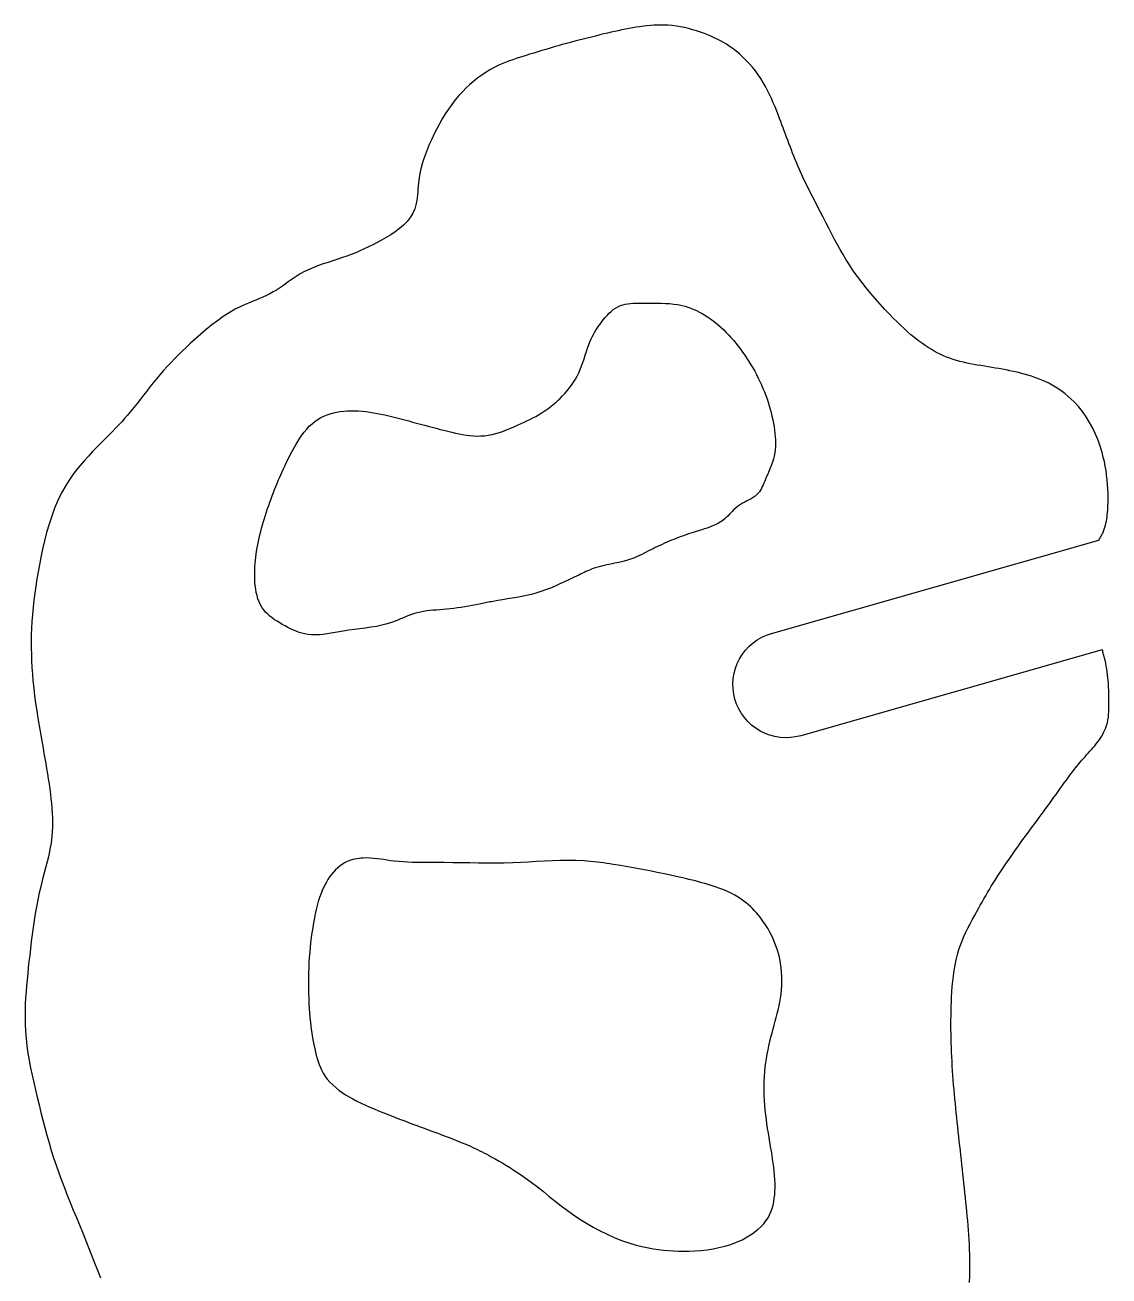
# Model space of a CAD drawing. Extents: x 0 to 940, y 0 to 559.
# Drawn here: x 616.3 to 677.4, y 486.3 to 556.9 of the extents above; entities that cross this region are included whole.
import ezdxf

# ---------------------------------------------------------------- set-up
doc = ezdxf.new("R2010")
doc.units = 0
doc.layers.add('CK_LEVEL_1', color=1, linetype='CONTINUOUS')

msp = doc.modelspace()

# ---------------------------------------------------------------- linework, layer by layer
at = {"layer": 'CK_LEVEL_1'}
msp.add_lwpolyline([(669.568, 485.983), (669.577, 486.362), (669.583, 486.741), (669.584, 487.12), (669.581, 487.498), (669.571, 487.876), (669.56, 488.139), (669.546, 488.402), (669.529, 488.665), (669.51, 488.927), (669.488, 489.189), (669.465, 489.452), (669.441, 489.714), (669.416, 489.976), (669.39, 490.238), (669.363, 490.503), (669.336, 490.768), (669.309, 491.034), (669.281, 491.299), (669.254, 491.564), (669.225, 491.829), (669.197, 492.094), (669.168, 492.359), (669.139, 492.624), (669.109, 492.89), (669.08, 493.156), (669.05, 493.422), (669.02, 493.688), (668.99, 493.953), (668.961, 494.219), (668.931, 494.485), (668.902, 494.751), (668.874, 495.017), (668.846, 495.282), (668.819, 495.546), (668.792, 495.811), (668.767, 496.075), (668.742, 496.34), (668.718, 496.605), (668.694, 496.87), (668.672, 497.135), (668.651, 497.4), (668.631, 497.661), (668.613, 497.923), (668.596, 498.184), (668.58, 498.446), (668.566, 498.708), (668.553, 498.969), (668.543, 499.231), (668.534, 499.493), (668.527, 499.754), (668.522, 500.01), (668.519, 500.266), (668.518, 500.522), (668.519, 500.779), (668.523, 501.035), (668.528, 501.291), (668.536, 501.548), (668.545, 501.805), (668.557, 502.063), (668.574, 502.368), (668.596, 502.672), (668.623, 502.977), (668.656, 503.28), (668.698, 503.581), (668.748, 503.88), (668.81, 504.176), (668.882, 504.469), (668.968, 504.758), (669.053, 505.005), (669.148, 505.248), (669.251, 505.489), (669.36, 505.728), (669.476, 505.965), (669.597, 506.2), (669.721, 506.434), (669.847, 506.667), (669.975, 506.9), (670.075, 507.079), (670.176, 507.258), (670.277, 507.437), (670.379, 507.616), (670.482, 507.794), (670.585, 507.971), (670.69, 508.148), (670.796, 508.324), (670.903, 508.5), (671.012, 508.674), (671.123, 508.848), (671.235, 509.021), (671.348, 509.193), (671.463, 509.364), (671.578, 509.535), (671.695, 509.705), (671.812, 509.874), (671.93, 510.043), (672.048, 510.211), (672.166, 510.379), (672.285, 510.546), (672.405, 510.714), (672.525, 510.88), (672.645, 511.047), (672.766, 511.213), (672.888, 511.379), (673.009, 511.544), (673.13, 511.708), (673.251, 511.871), (673.373, 512.035), (673.494, 512.198), (673.615, 512.361), (673.736, 512.525), (673.857, 512.689), (673.977, 512.853), (674.096, 513.017), (674.213, 513.179), (674.329, 513.342), (674.444, 513.504), (674.56, 513.667), (674.676, 513.829), (674.792, 513.992), (674.908, 514.154), (675.026, 514.315), (675.144, 514.476), (675.225, 514.585), (675.306, 514.693), (675.388, 514.8), (675.471, 514.907), (675.554, 515.013), (675.639, 515.119), (675.725, 515.223), (675.811, 515.326), (675.899, 515.429), (675.989, 515.531), (676.081, 515.632), (676.172, 515.733), (676.264, 515.834), (676.355, 515.935), (676.446, 516.037), (676.536, 516.141), (676.624, 516.246), (676.711, 516.353), (676.792, 516.459), (676.871, 516.567), (676.947, 516.678), (677.019, 516.791), (677.086, 516.906), (677.148, 517.024), (677.204, 517.144), (677.254, 517.266), (677.297, 517.39), (677.339, 517.542), (677.372, 517.696), (677.396, 517.853), (677.413, 518.012), (677.423, 518.172), (677.429, 518.333), (677.431, 518.494), (677.43, 518.655), (677.429, 518.816), (677.427, 518.902), (677.426, 518.989), (677.425, 519.075), (677.423, 519.161), (677.421, 519.247), (677.418, 519.333), (677.416, 519.419), (677.412, 519.505), (677.408, 519.591), (677.398, 519.756), (677.386, 519.921), (677.371, 520.087), (677.353, 520.252), (677.332, 520.417), (677.307, 520.581), (677.279, 520.745), (677.248, 520.907), (677.212, 521.069), (677.197, 521.135), (677.18, 521.201), (677.164, 521.267), (677.146, 521.332), (677.129, 521.397), (677.111, 521.463), (677.093, 521.528), (677.075, 521.593), (677.056, 521.658), (660.049, 516.812, -0.414214), (656.339, 518.876, -0.414214), (658.403, 522.586), (676.857, 527.844), (676.882, 527.887), (676.908, 527.93), (676.934, 527.973), (676.959, 528.017), (676.983, 528.06), (677.007, 528.104), (677.031, 528.148), (677.053, 528.192), (677.075, 528.237), (677.122, 528.345), (677.163, 528.456), (677.2, 528.568), (677.232, 528.682), (677.259, 528.798), (677.283, 528.914), (677.303, 529.032), (677.32, 529.15), (677.335, 529.268), (677.349, 529.402), (677.36, 529.535), (677.368, 529.669), (677.375, 529.802), (677.379, 529.935), (677.381, 530.068), (677.381, 530.202), (677.38, 530.335), (677.376, 530.468), (677.366, 530.727), (677.35, 530.987), (677.327, 531.246), (677.298, 531.504), (677.263, 531.762), (677.22, 532.019), (677.169, 532.275), (677.111, 532.53), (677.044, 532.783), (676.937, 533.135), (676.814, 533.481), (676.673, 533.822), (676.515, 534.154), (676.339, 534.477), (676.146, 534.789), (675.936, 535.089), (675.707, 535.373), (675.461, 535.642), (675.302, 535.797), (675.137, 535.945), (674.965, 536.086), (674.789, 536.221), (674.607, 536.348), (674.42, 536.468), (674.229, 536.581), (674.034, 536.686), (673.835, 536.784), (673.643, 536.869), (673.449, 536.948), (673.253, 537.021), (673.054, 537.088), (672.854, 537.15), (672.652, 537.207), (672.449, 537.26), (672.245, 537.31), (672.041, 537.356), (671.838, 537.398), (671.634, 537.438), (671.431, 537.476), (671.227, 537.513), (671.023, 537.548), (670.818, 537.583), (670.614, 537.616), (670.409, 537.65), (670.204, 537.685), (670.006, 537.718), (669.808, 537.753), (669.611, 537.791), (669.414, 537.831), (669.219, 537.874), (669.024, 537.922), (668.832, 537.975), (668.641, 538.033), (668.452, 538.098), (668.27, 538.167), (668.092, 538.243), (667.915, 538.325), (667.741, 538.413), (667.569, 538.506), (667.401, 538.603), (667.234, 538.706), (667.071, 538.812), (666.911, 538.923), (666.69, 539.085), (666.474, 539.253), (666.263, 539.427), (666.057, 539.606), (665.855, 539.79), (665.656, 539.978), (665.46, 540.169), (665.267, 540.364), (665.076, 540.56), (664.798, 540.853), (664.524, 541.15), (664.256, 541.452), (663.993, 541.758), (663.737, 542.068), (663.487, 542.385), (663.246, 542.706), (663.014, 543.034), (662.791, 543.368), (662.61, 543.655), (662.436, 543.947), (662.267, 544.241), (662.102, 544.539), (661.941, 544.839), (661.783, 545.14), (661.626, 545.443), (661.47, 545.746), (661.314, 546.049), (661.167, 546.331), (661.021, 546.613), (660.874, 546.895), (660.729, 547.177), (660.585, 547.46), (660.443, 547.744), (660.304, 548.029), (660.168, 548.315), (660.037, 548.604), (659.959, 548.78), (659.882, 548.957), (659.808, 549.135), (659.734, 549.314), (659.662, 549.493), (659.591, 549.673), (659.521, 549.853), (659.451, 550.033), (659.383, 550.213), (659.317, 550.389), (659.251, 550.565), (659.185, 550.741), (659.12, 550.917), (659.055, 551.093), (658.989, 551.269), (658.923, 551.444), (658.856, 551.62), (658.788, 551.795), (658.694, 552.034), (658.598, 552.271), (658.498, 552.508), (658.395, 552.742), (658.286, 552.974), (658.173, 553.203), (658.052, 553.429), (657.925, 553.652), (657.791, 553.87), (657.644, 554.088), (657.489, 554.3), (657.326, 554.507), (657.154, 554.707), (656.975, 554.899), (656.787, 555.084), (656.592, 555.26), (656.39, 555.428), (656.181, 555.585), (656.019, 555.696), (655.854, 555.802), (655.686, 555.902), (655.515, 555.997), (655.34, 556.088), (655.163, 556.173), (654.984, 556.254), (654.803, 556.33), (654.619, 556.403), (654.398, 556.484), (654.176, 556.559), (653.951, 556.628), (653.724, 556.69), (653.496, 556.744), (653.266, 556.79), (653.036, 556.829), (652.804, 556.858), (652.571, 556.878), (652.372, 556.887), (652.172, 556.89), (651.972, 556.887), (651.772, 556.878), (651.572, 556.864), (651.372, 556.845), (651.172, 556.822), (650.973, 556.795), (650.775, 556.765), (650.57, 556.731), (650.366, 556.694), (650.163, 556.654), (649.96, 556.613), (649.758, 556.57), (649.556, 556.525), (649.355, 556.479), (649.153, 556.432), (648.952, 556.384), (648.716, 556.328), (648.48, 556.271), (648.244, 556.213), (648.008, 556.155), (647.773, 556.096), (647.538, 556.036), (647.303, 555.975), (647.068, 555.912), (646.834, 555.849), (646.602, 555.785), (646.371, 555.719), (646.14, 555.653), (645.91, 555.585), (645.679, 555.517), (645.449, 555.448), (645.219, 555.379), (644.988, 555.309), (644.758, 555.24), (644.566, 555.181), (644.375, 555.122), (644.184, 555.062), (643.994, 555), (643.804, 554.935), (643.616, 554.867), (643.43, 554.795), (643.245, 554.719), (643.062, 554.637), (642.806, 554.512), (642.556, 554.376), (642.31, 554.229), (642.071, 554.072), (641.839, 553.905), (641.613, 553.728), (641.396, 553.543), (641.186, 553.349), (640.984, 553.147), (640.768, 552.909), (640.562, 552.663), (640.367, 552.408), (640.181, 552.146), (640.005, 551.877), (639.836, 551.602), (639.676, 551.322), (639.523, 551.038), (639.376, 550.751), (639.235, 550.457), (639.101, 550.16), (638.976, 549.86), (638.861, 549.557), (638.757, 549.249), (638.667, 548.938), (638.591, 548.621), (638.53, 548.3), (638.486, 547.974), (638.471, 547.809), (638.458, 547.642), (638.446, 547.476), (638.433, 547.311), (638.417, 547.147), (638.396, 546.986), (638.368, 546.827), (638.331, 546.673), (638.284, 546.523), (638.172, 546.272), (638.025, 546.037), (637.848, 545.817), (637.646, 545.61), (637.423, 545.417), (637.183, 545.235), (636.932, 545.065), (636.674, 544.905), (636.412, 544.754), (636.167, 544.621), (635.924, 544.495), (635.681, 544.375), (635.437, 544.262), (635.193, 544.154), (634.949, 544.052), (634.702, 543.955), (634.454, 543.862), (634.202, 543.774), (633.934, 543.684), (633.664, 543.596), (633.393, 543.507), (633.123, 543.417), (632.854, 543.321), (632.588, 543.22), (632.327, 543.109), (632.072, 542.987), (631.823, 542.852), (631.65, 542.747), (631.481, 542.636), (631.313, 542.52), (631.147, 542.402), (630.982, 542.283), (630.815, 542.166), (630.648, 542.051), (630.478, 541.94), (630.304, 541.836), (630.113, 541.733), (629.918, 541.638), (629.719, 541.548), (629.518, 541.463), (629.316, 541.38), (629.114, 541.298), (628.911, 541.215), (628.71, 541.129), (628.512, 541.039), (628.157, 540.859), (627.812, 540.661), (627.476, 540.446), (627.15, 540.217), (626.83, 539.976), (626.518, 539.723), (626.213, 539.463), (625.913, 539.195), (625.617, 538.923), (625.394, 538.712), (625.173, 538.5), (624.955, 538.285), (624.74, 538.068), (624.528, 537.849), (624.32, 537.626), (624.115, 537.4), (623.914, 537.171), (623.717, 536.939), (623.532, 536.711), (623.349, 536.481), (623.168, 536.249), (622.989, 536.016), (622.809, 535.783), (622.628, 535.551), (622.446, 535.321), (622.26, 535.093), (622.071, 534.87), (621.915, 534.693), (621.756, 534.519), (621.596, 534.347), (621.433, 534.177), (621.268, 534.008), (621.103, 533.84), (620.936, 533.672), (620.769, 533.504), (620.602, 533.336), (620.357, 533.086), (620.114, 532.833), (619.875, 532.577), (619.641, 532.316), (619.414, 532.051), (619.195, 531.781), (618.986, 531.504), (618.788, 531.22), (618.602, 530.929), (618.369, 530.515), (618.159, 530.087), (617.973, 529.647), (617.806, 529.197), (617.656, 528.739), (617.522, 528.274), (617.402, 527.804), (617.292, 527.331), (617.192, 526.857), (617.112, 526.456), (617.037, 526.056), (616.968, 525.656), (616.905, 525.256), (616.848, 524.856), (616.798, 524.455), (616.754, 524.054), (616.718, 523.652), (616.69, 523.249), (616.671, 522.881), (616.658, 522.511), (616.653, 522.142), (616.654, 521.772), (616.661, 521.401), (616.674, 521.031), (616.694, 520.661), (616.719, 520.292), (616.751, 519.923), (616.794, 519.496), (616.845, 519.07), (616.901, 518.645), (616.963, 518.221), (617.029, 517.797), (617.099, 517.374), (617.171, 516.951), (617.245, 516.529), (617.321, 516.107), (617.372, 515.82), (617.423, 515.534), (617.473, 515.247), (617.522, 514.96), (617.569, 514.672), (617.615, 514.384), (617.658, 514.096), (617.698, 513.807), (617.736, 513.516), (617.767, 513.251), (617.794, 512.986), (617.817, 512.72), (617.835, 512.453), (617.846, 512.187), (617.851, 511.922), (617.847, 511.656), (617.836, 511.392), (617.815, 511.128), (617.771, 510.771), (617.711, 510.415), (617.638, 510.061), (617.555, 509.708), (617.466, 509.355), (617.373, 509.003), (617.279, 508.652), (617.188, 508.299), (617.102, 507.946), (617.018, 507.559), (616.942, 507.17), (616.874, 506.78), (616.813, 506.39), (616.757, 505.998), (616.705, 505.605), (616.657, 505.211), (616.611, 504.817), (616.566, 504.422), (616.527, 504.081), (616.489, 503.739), (616.452, 503.397), (616.417, 503.055), (616.386, 502.713), (616.358, 502.37), (616.335, 502.028), (616.318, 501.687), (616.306, 501.345), (616.306, 501.345), (616.304, 501.213), (616.303, 501.082), (616.303, 500.95), (616.304, 500.819), (616.306, 500.687), (616.309, 500.556), (616.314, 500.425), (616.321, 500.294), (616.328, 500.163), (616.363, 499.745), (616.41, 499.328), (616.47, 498.913), (616.54, 498.498), (616.618, 498.085), (616.704, 497.672), (616.795, 497.26), (616.891, 496.849), (616.989, 496.439), (617.093, 496.006), (617.2, 495.574), (617.309, 495.143), (617.421, 494.714), (617.537, 494.285), (617.657, 493.859), (617.784, 493.434), (617.916, 493.011), (618.055, 492.591), (618.204, 492.166), (618.359, 491.743), (618.52, 491.322), (618.686, 490.903), (618.854, 490.484), (619.025, 490.066), (619.197, 489.648), (619.368, 489.229), (619.537, 488.811), (619.708, 488.382), (619.877, 487.954), (620.046, 487.525), (620.216, 487.097), (620.388, 486.67), (620.564, 486.245)], format="xyb", dxfattribs=at)
for points in [[(630.313, 530.53), (630.38, 530.698), (630.447, 530.865), (630.517, 531.032), (630.587, 531.198), (630.658, 531.364), (630.731, 531.529), (630.804, 531.694), (630.879, 531.858), (630.954, 532.021), (631.018, 532.156), (631.082, 532.291), (631.147, 532.426), (631.213, 532.56), (631.281, 532.693), (631.35, 532.827), (631.421, 532.959), (631.495, 533.091), (631.571, 533.223), (631.682, 533.408), (631.799, 533.59), (631.922, 533.768), (632.052, 533.94), (632.19, 534.105), (632.335, 534.261), (632.489, 534.407), (632.652, 534.54), (632.825, 534.659), (632.988, 534.754), (633.159, 534.836), (633.335, 534.907), (633.517, 534.968), (633.703, 535.018), (633.893, 535.058), (634.084, 535.09), (634.277, 535.113), (634.47, 535.128), (634.684, 535.136), (634.897, 535.135), (635.11, 535.126), (635.321, 535.11), (635.532, 535.088), (635.742, 535.06), (635.951, 535.027), (636.16, 534.99), (636.368, 534.949), (636.594, 534.901), (636.819, 534.85), (637.044, 534.796), (637.268, 534.741), (637.492, 534.683), (637.715, 534.624), (637.938, 534.564), (638.16, 534.504), (638.382, 534.443), (638.602, 534.383), (638.822, 534.323), (639.042, 534.264), (639.262, 534.205), (639.483, 534.148), (639.705, 534.091), (639.927, 534.036), (640.151, 533.982), (640.376, 533.93), (640.579, 533.884), (640.782, 533.842), (640.987, 533.803), (641.192, 533.77), (641.396, 533.743), (641.601, 533.725), (641.805, 533.715), (642.008, 533.717), (642.211, 533.73), (642.427, 533.758), (642.642, 533.8), (642.855, 533.854), (643.067, 533.919), (643.278, 533.992), (643.487, 534.073), (643.694, 534.158), (643.901, 534.248), (644.106, 534.34), (644.275, 534.416), (644.444, 534.494), (644.611, 534.573), (644.776, 534.654), (644.94, 534.738), (645.102, 534.824), (645.261, 534.914), (645.418, 535.008), (645.572, 535.107), (645.676, 535.177), (645.778, 535.25), (645.879, 535.325), (645.979, 535.402), (646.077, 535.482), (646.173, 535.563), (646.269, 535.647), (646.362, 535.732), (646.454, 535.82), (646.597, 535.963), (646.736, 536.111), (646.87, 536.264), (646.998, 536.421), (647.119, 536.583), (647.234, 536.75), (647.341, 536.921), (647.439, 537.096), (647.53, 537.275), (647.615, 537.469), (647.692, 537.666), (647.763, 537.866), (647.83, 538.067), (647.896, 538.27), (647.961, 538.472), (648.029, 538.672), (648.101, 538.871), (648.18, 539.065), (648.236, 539.191), (648.295, 539.315), (648.359, 539.437), (648.426, 539.557), (648.496, 539.676), (648.57, 539.794), (648.647, 539.911), (648.728, 540.026), (648.812, 540.141), (648.912, 540.27), (649.016, 540.396), (649.124, 540.518), (649.238, 540.634), (649.356, 540.742), (649.479, 540.842), (649.608, 540.931), (649.742, 541.008), (649.881, 541.072), (650.016, 541.118), (650.156, 541.152), (650.299, 541.176), (650.446, 541.192), (650.595, 541.201), (650.745, 541.205), (650.897, 541.205), (651.05, 541.204), (651.202, 541.202), (651.449, 541.202), (651.694, 541.203), (651.937, 541.203), (652.179, 541.201), (652.418, 541.194), (652.656, 541.18), (652.892, 541.158), (653.125, 541.124), (653.357, 541.076), (653.524, 541.033), (653.69, 540.981), (653.854, 540.923), (654.016, 540.857), (654.176, 540.785), (654.334, 540.706), (654.488, 540.622), (654.64, 540.533), (654.789, 540.439), (654.952, 540.327), (655.11, 540.211), (655.265, 540.089), (655.415, 539.962), (655.561, 539.831), (655.704, 539.696), (655.843, 539.557), (655.979, 539.415), (656.111, 539.27), (656.25, 539.111), (656.386, 538.948), (656.518, 538.783), (656.647, 538.615), (656.772, 538.444), (656.893, 538.27), (657.011, 538.094), (657.125, 537.916), (657.236, 537.736), (657.345, 537.55), (657.451, 537.363), (657.552, 537.174), (657.65, 536.983), (657.744, 536.789), (657.833, 536.595), (657.919, 536.398), (658, 536.2), (658.077, 536), (658.146, 535.809), (658.21, 535.617), (658.271, 535.424), (658.327, 535.228), (658.379, 535.032), (658.427, 534.834), (658.471, 534.634), (658.51, 534.433), (658.544, 534.23), (658.571, 534.046), (658.594, 533.861), (658.611, 533.676), (658.622, 533.491), (658.625, 533.306), (658.621, 533.123), (658.609, 532.941), (658.586, 532.761), (658.553, 532.584), (658.517, 532.436), (658.473, 532.29), (658.423, 532.145), (658.369, 532.001), (658.31, 531.857), (658.249, 531.713), (658.186, 531.568), (658.123, 531.423), (658.06, 531.275), (658.016, 531.17), (657.972, 531.065), (657.927, 530.961), (657.879, 530.859), (657.829, 530.76), (657.775, 530.664), (657.716, 530.574), (657.652, 530.489), (657.58, 530.411), (657.482, 530.325), (657.374, 530.249), (657.259, 530.179), (657.138, 530.115), (657.015, 530.053), (656.891, 529.991), (656.767, 529.928), (656.648, 529.859), (656.533, 529.784), (656.439, 529.711), (656.35, 529.632), (656.264, 529.549), (656.181, 529.463), (656.099, 529.376), (656.018, 529.289), (655.935, 529.204), (655.851, 529.121), (655.764, 529.043), (655.596, 528.915), (655.417, 528.804), (655.228, 528.707), (655.031, 528.622), (654.828, 528.546), (654.62, 528.476), (654.41, 528.411), (654.2, 528.347), (653.991, 528.283), (653.85, 528.238), (653.711, 528.192), (653.573, 528.144), (653.436, 528.095), (653.3, 528.045), (653.164, 527.994), (653.03, 527.941), (652.895, 527.887), (652.761, 527.833), (652.63, 527.778), (652.499, 527.722), (652.367, 527.664), (652.237, 527.606), (652.106, 527.547), (651.976, 527.486), (651.847, 527.425), (651.717, 527.362), (651.589, 527.298), (651.463, 527.234), (651.337, 527.17), (651.212, 527.106), (651.086, 527.042), (650.96, 526.981), (650.832, 526.921), (650.704, 526.865), (650.575, 526.812), (650.444, 526.763), (650.228, 526.694), (650.009, 526.635), (649.787, 526.584), (649.563, 526.538), (649.339, 526.493), (649.115, 526.447), (648.892, 526.397), (648.672, 526.341), (648.455, 526.275), (648.349, 526.239), (648.245, 526.199), (648.141, 526.158), (648.039, 526.114), (647.936, 526.069), (647.834, 526.022), (647.733, 525.974), (647.632, 525.926), (647.53, 525.877), (647.266, 525.748), (647.001, 525.62), (646.735, 525.494), (646.469, 525.371), (646.201, 525.253), (645.931, 525.141), (645.658, 525.036), (645.384, 524.94), (645.106, 524.854), (644.843, 524.783), (644.579, 524.721), (644.312, 524.665), (644.044, 524.615), (643.774, 524.569), (643.504, 524.524), (643.233, 524.481), (642.963, 524.436), (642.694, 524.389), (642.608, 524.373), (642.522, 524.357), (642.436, 524.341), (642.351, 524.324), (642.265, 524.307), (642.179, 524.29), (642.094, 524.273), (642.008, 524.256), (641.923, 524.239), (641.717, 524.199), (641.512, 524.159), (641.306, 524.121), (641.1, 524.084), (640.894, 524.05), (640.687, 524.018), (640.479, 523.99), (640.271, 523.965), (640.062, 523.943), (639.878, 523.928), (639.693, 523.915), (639.509, 523.902), (639.325, 523.888), (639.141, 523.871), (638.958, 523.85), (638.777, 523.824), (638.598, 523.79), (638.421, 523.748), (638.262, 523.702), (638.104, 523.649), (637.948, 523.59), (637.793, 523.528), (637.638, 523.464), (637.483, 523.399), (637.329, 523.335), (637.173, 523.274), (637.017, 523.216), (636.721, 523.123), (636.421, 523.046), (636.117, 522.982), (635.811, 522.929), (635.501, 522.883), (635.19, 522.842), (634.876, 522.801), (634.562, 522.758), (634.246, 522.71), (634.021, 522.671), (633.796, 522.631), (633.571, 522.591), (633.347, 522.556), (633.124, 522.526), (632.902, 522.506), (632.682, 522.497), (632.463, 522.502), (632.247, 522.524), (632.082, 522.554), (631.919, 522.594), (631.757, 522.644), (631.596, 522.702), (631.436, 522.768), (631.278, 522.841), (631.121, 522.92), (630.965, 523.003), (630.811, 523.09), (630.664, 523.176), (630.519, 523.265), (630.378, 523.358), (630.241, 523.456), (630.111, 523.559), (629.987, 523.667), (629.872, 523.782), (629.767, 523.904), (629.673, 524.034), (629.58, 524.191), (629.502, 524.357), (629.437, 524.531), (629.385, 524.712), (629.343, 524.898), (629.311, 525.087), (629.288, 525.279), (629.272, 525.472), (629.263, 525.664), (629.259, 525.841), (629.259, 526.016), (629.264, 526.19), (629.272, 526.363), (629.284, 526.536), (629.299, 526.707), (629.318, 526.878), (629.34, 527.048), (629.366, 527.218), (629.397, 527.405), (629.431, 527.591), (629.469, 527.777), (629.509, 527.963), (629.552, 528.148), (629.598, 528.333), (629.647, 528.518), (629.697, 528.702), (629.75, 528.885), (629.805, 529.07), (629.862, 529.255), (629.921, 529.439), (629.982, 529.622), (630.045, 529.805), (630.109, 529.987), (630.176, 530.169), (630.244, 530.35), (630.313, 530.53)], [(644.507, 491.884), (644.853, 491.63), (645.195, 491.37), (645.533, 491.105), (645.87, 490.839), (646.207, 490.572), (646.546, 490.308), (646.889, 490.049), (647.238, 489.797), (647.594, 489.555), (647.964, 489.32), (648.342, 489.099), (648.729, 488.891), (649.123, 488.698), (649.524, 488.52), (649.932, 488.359), (650.345, 488.216), (650.764, 488.091), (651.187, 487.985), (651.466, 487.927), (651.747, 487.877), (652.029, 487.836), (652.312, 487.803), (652.596, 487.777), (652.88, 487.759), (653.166, 487.749), (653.451, 487.746), (653.737, 487.75), (654.08, 487.764), (654.422, 487.789), (654.763, 487.827), (655.101, 487.879), (655.437, 487.946), (655.769, 488.03), (656.098, 488.132), (656.421, 488.254), (656.739, 488.396), (656.934, 488.496), (657.125, 488.604), (657.309, 488.721), (657.487, 488.848), (657.655, 488.984), (657.813, 489.13), (657.958, 489.285), (658.089, 489.451), (658.203, 489.626), (658.293, 489.796), (658.37, 489.972), (658.433, 490.156), (658.485, 490.344), (658.525, 490.537), (658.556, 490.733), (658.578, 490.931), (658.592, 491.13), (658.598, 491.328), (658.598, 491.562), (658.59, 491.794), (658.575, 492.024), (658.554, 492.253), (658.528, 492.482), (658.497, 492.709), (658.464, 492.936), (658.428, 493.162), (658.391, 493.389), (658.348, 493.644), (658.306, 493.899), (658.264, 494.154), (658.222, 494.41), (658.183, 494.666), (658.145, 494.923), (658.11, 495.18), (658.078, 495.437), (658.05, 495.696), (658.026, 495.967), (658.006, 496.238), (657.992, 496.51), (657.984, 496.782), (657.981, 497.054), (657.986, 497.325), (657.998, 497.596), (658.017, 497.867), (658.044, 498.136), (658.075, 498.378), (658.112, 498.619), (658.155, 498.859), (658.203, 499.098), (658.255, 499.336), (658.31, 499.574), (658.369, 499.812), (658.431, 500.049), (658.494, 500.285), (658.553, 500.5), (658.613, 500.716), (658.671, 500.931), (658.727, 501.147), (658.781, 501.363), (658.83, 501.58), (658.875, 501.798), (658.913, 502.016), (658.945, 502.237), (658.97, 502.484), (658.986, 502.733), (658.991, 502.983), (658.986, 503.233), (658.971, 503.483), (658.945, 503.732), (658.908, 503.98), (658.861, 504.226), (658.804, 504.47), (658.732, 504.723), (658.649, 504.972), (658.554, 505.217), (658.448, 505.458), (658.331, 505.693), (658.204, 505.924), (658.067, 506.148), (657.919, 506.366), (657.762, 506.577), (657.66, 506.704), (657.554, 506.828), (657.444, 506.948), (657.331, 507.065), (657.214, 507.178), (657.094, 507.287), (656.97, 507.391), (656.842, 507.49), (656.712, 507.585), (656.521, 507.709), (656.323, 507.824), (656.121, 507.93), (655.913, 508.028), (655.702, 508.118), (655.487, 508.201), (655.27, 508.279), (655.05, 508.352), (654.83, 508.42), (654.649, 508.474), (654.468, 508.525), (654.286, 508.575), (654.105, 508.623), (653.923, 508.669), (653.741, 508.714), (653.558, 508.757), (653.376, 508.8), (653.193, 508.842), (652.783, 508.934), (652.371, 509.022), (651.959, 509.107), (651.545, 509.19), (651.131, 509.269), (650.717, 509.345), (650.301, 509.418), (649.885, 509.488), (649.468, 509.555), (649.287, 509.583), (649.105, 509.61), (648.923, 509.637), (648.742, 509.661), (648.56, 509.685), (648.378, 509.706), (648.196, 509.725), (648.013, 509.741), (647.831, 509.755), (647.385, 509.777), (646.939, 509.783), (646.492, 509.777), (646.045, 509.762), (645.598, 509.741), (645.15, 509.715), (644.702, 509.689), (644.254, 509.664), (643.807, 509.645), (643.324, 509.632), (642.841, 509.626), (642.359, 509.625), (641.876, 509.63), (641.393, 509.637), (640.911, 509.645), (640.428, 509.653), (639.945, 509.66), (639.461, 509.663), (639.2, 509.663), (638.939, 509.663), (638.678, 509.663), (638.417, 509.666), (638.156, 509.671), (637.895, 509.68), (637.635, 509.694), (637.376, 509.715), (637.116, 509.742), (636.924, 509.768), (636.732, 509.796), (636.54, 509.825), (636.347, 509.853), (636.155, 509.878), (635.962, 509.899), (635.769, 509.914), (635.575, 509.92), (635.38, 509.916), (635.262, 509.909), (635.144, 509.896), (635.027, 509.879), (634.91, 509.857), (634.795, 509.83), (634.682, 509.797), (634.571, 509.758), (634.463, 509.714), (634.357, 509.663), (634.21, 509.578), (634.071, 509.481), (633.939, 509.373), (633.814, 509.255), (633.696, 509.129), (633.586, 508.995), (633.482, 508.855), (633.386, 508.709), (633.296, 508.561), (633.184, 508.349), (633.083, 508.134), (632.994, 507.914), (632.914, 507.691), (632.843, 507.465), (632.78, 507.237), (632.724, 507.007), (632.673, 506.776), (632.626, 506.543), (632.575, 506.265), (632.527, 505.987), (632.485, 505.708), (632.446, 505.429), (632.411, 505.149), (632.381, 504.869), (632.355, 504.589), (632.333, 504.308), (632.315, 504.026), (632.3, 503.737), (632.29, 503.448), (632.284, 503.159), (632.282, 502.869), (632.284, 502.58), (632.289, 502.29), (632.299, 502.001), (632.313, 501.713), (632.331, 501.425), (632.349, 501.172), (632.371, 500.919), (632.397, 500.667), (632.426, 500.415), (632.46, 500.163), (632.498, 499.911), (632.541, 499.659), (632.589, 499.407), (632.642, 499.154), (632.683, 498.975), (632.728, 498.796), (632.778, 498.619), (632.833, 498.444), (632.894, 498.272), (632.962, 498.103), (633.038, 497.94), (633.123, 497.782), (633.217, 497.63), (633.349, 497.45), (633.495, 497.28), (633.654, 497.121), (633.824, 496.97), (634.004, 496.828), (634.191, 496.694), (634.385, 496.568), (634.583, 496.448), (634.784, 496.335), (635.022, 496.209), (635.262, 496.09), (635.503, 495.977), (635.745, 495.869), (635.989, 495.766), (636.233, 495.666), (636.478, 495.569), (636.724, 495.473), (636.97, 495.378), (637.2, 495.289), (637.429, 495.201), (637.659, 495.113), (637.889, 495.025), (638.12, 494.937), (638.351, 494.85), (638.581, 494.762), (638.813, 494.676), (639.044, 494.59), (639.31, 494.491), (639.576, 494.393), (639.842, 494.295), (640.107, 494.195), (640.372, 494.094), (640.636, 493.991), (640.898, 493.885), (641.159, 493.775), (641.418, 493.661), (641.551, 493.6), (641.684, 493.538), (641.816, 493.475), (641.947, 493.411), (642.078, 493.345), (642.209, 493.279), (642.339, 493.211), (642.469, 493.142), (642.598, 493.073), (642.817, 492.952), (643.034, 492.829), (643.25, 492.702), (643.464, 492.573), (643.677, 492.441), (643.887, 492.306), (644.096, 492.168), (644.303, 492.028), (644.507, 491.884)]]:
    msp.add_lwpolyline(points, close=True, dxfattribs=at)

doc.saveas('drawing.dxf')
